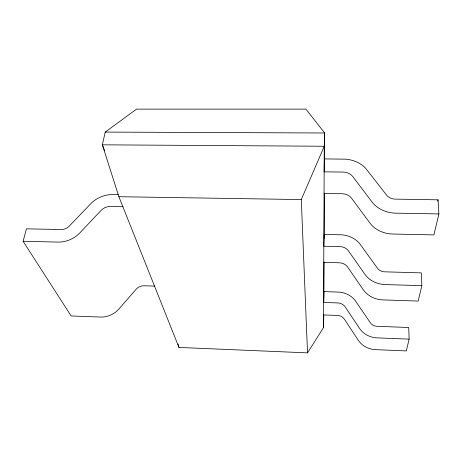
<?xml version="1.0" encoding="UTF-8"?>
<svg xmlns="http://www.w3.org/2000/svg" width="462" height="462" viewBox="0 0 462 462"><rect width="100%" height="100%" fill="white"/><g stroke="black" fill="none" stroke-linecap="round" stroke-linejoin="round"><path stroke-width="0.69" d="M323.487 327.598L324.26 146.246L324.705 132.987L305.908 109.13L136.521 109.136L105.215 132.092L102.356 144.825L118.884 196.708L178.967 347.436L307.519 352.87L323.487 327.598L323.804 315.084M323.874 301.467L324.064 261.942M324.185 238.259L324.411 193.041M324.578 158.911L345.484 159.159A28.396 22.811 0.2 0 1 365.609 168.243L386.989 195.605A10.459 8.362 4.9 0 0 394.606 199.11L438.034 199.821L438.9 213.935L395.865 213.167A27.524 22.003 4.9 0 1 372.066 202.027L352.824 176.605A11.781 9.459 0.2 0 0 342.896 172.049L324.151 171.847L324.705 132.987L105.215 132.092M437.722 201.195L438.034 199.821M409.118 339.131L377.136 337.878A20.646 18.214 11.6 0 1 359.482 328.343L345.201 306.901A8.876 7.894 5.3 0 0 337.745 302.928L323.591 302.454L323.92 291.586L339.737 292.14A21.391 19.029 5.3 0 1 354.885 300.104L370.703 323.25A7.848 6.918 11.6 0 0 376.357 326.27L408.726 327.512L409.118 339.131L406.317 350.918L375.375 349.642A20.005 17.787 12.7 0 1 358.293 340.298L344.479 319.317A8.599 7.715 6.2 0 0 337.248 315.413L323.539 314.928M421.841 285.66L385.146 284.557A23.585 19.987 7.9 0 1 364.87 274.237L348.475 250.895A10.124 8.634 2.5 0 0 339.963 246.627L323.833 246.246L324.203 234.401L342.215 234.852A24.394 20.807 2.5 0 1 359.5 243.387L377.685 268.549A8.963 7.594 7.9 0 0 384.17 271.806L421.269 272.88L421.841 285.66L418.174 301.057L382.842 299.902A22.736 19.496 8.8 0 1 363.323 289.79L347.539 266.967A9.766 8.431 3.1 0 0 339.322 262.78L323.764 262.37M438.9 213.935L433.91 234.904L392.735 234.026A26.374 21.454 5.7 0 1 369.964 223.094L351.559 198.227A11.296 9.24 0.8 0 0 342.042 193.745L324.058 193.48M154.793 286.111L144.017 285.776A8.801 7.519 -23.7 0 0 136.198 289.183L118.821 309.095A20.143 16.932 -27.5 0 1 100.641 317.065L71.131 315.962L23.1 241.256L26.461 228.823L61.775 229.55A9.113 7.138 -24.6 0 0 68.728 226.64L91.99 202.466A25.248 20.126 -21.3 0 1 110.886 194.606L118.284 194.658M307.519 352.87L301.288 199.572L324.26 146.246L102.356 144.825L104.718 150.86M118.884 196.708L301.288 199.572M123.083 206.71L110.458 206.485A10.476 8.351 -21.3 0 0 101.097 210.401L79.834 232.906A23.984 18.78 -24.6 0 1 57.993 242.094L23.1 241.256M177.974 343.982L178.967 347.436"/></g></svg>
